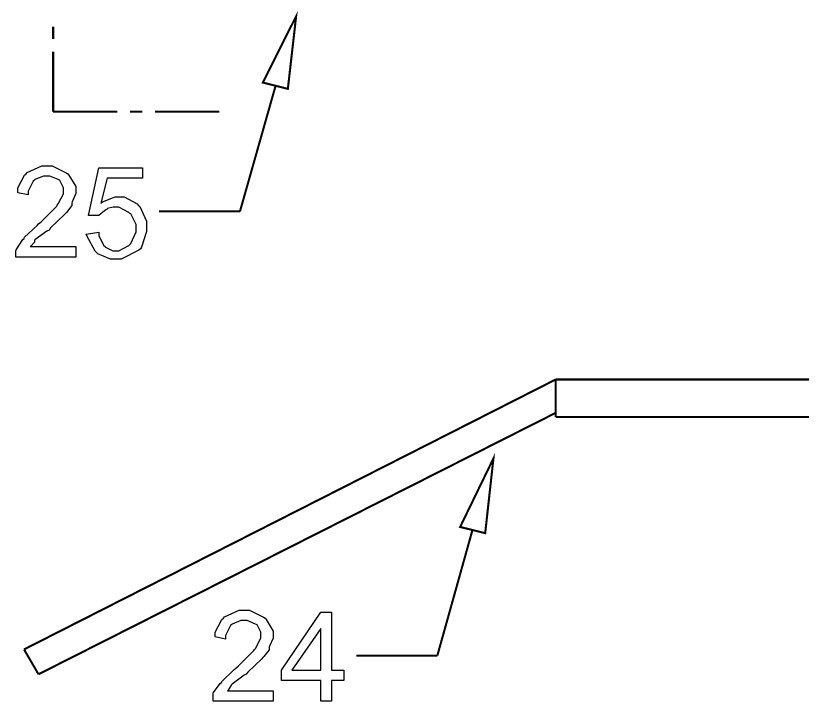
# Model space of a CAD drawing. Extents: x 219 to 1226, y 175 to 465.
# Drawn here: x 926.58 to 942.64, y 275.05 to 289.05 of the extents above; entities that cross this region are included whole.
import ezdxf

# ---------------------------------------------------------------- set-up
doc = ezdxf.new("R2010")
doc.units = 0
doc.header["$MEASUREMENT"] = 0
for name, color, linetype in [('C00-00-00-BLACK', 7, 'Continuous'), ('C00-7E-FF', 150, 'Continuous'), ('CFF-7E-00', 30, 'Continuous')]:
    doc.layers.add(name, color=color, linetype=linetype)

msp = doc.modelspace()

# ---------------------------------------------------------------- linework, layer by layer
at = {"layer": 'C00-00-00-BLACK', "const_width": 0.0423}
for points in [[(927.344, 288.825), (927.344, 288.572)], [(927.344, 288.317), (927.344, 287.087)], [(927.344, 287.087), (928.656, 287.087)], [(928.912, 287.087), (929.167, 287.087)], [(929.421, 287.087), (930.735, 287.087)], [(926.749, 276.109), (937.606, 281.621)], [(957.369, 281.621), (937.606, 281.621)], [(937.606, 281.621), (937.606, 280.856)], [(937.606, 280.94), (927.045, 275.602)], [(937.606, 280.856), (957.369, 280.856)], [(927.045, 275.602), (926.749, 276.109)]]:
    msp.add_lwpolyline(points, dxfattribs=at)
at = {"layer": 'C00-7E-FF', "const_width": 0.0423}
for points in [[(931.627, 287.683), (932.305, 289.038), (932.136, 287.555), (931.627, 287.683)], [(935.654, 278.61), (936.334, 280.01), (936.165, 278.483), (935.654, 278.61)]]:
    msp.add_lwpolyline(points, close=True, dxfattribs=at)
at = {"layer": 'C00-7E-FF'}
for points in [[(931.627, 287.683), (932.305, 289.038), (932.136, 287.555), (931.627, 287.683)], [(935.654, 278.61), (936.334, 280.01), (936.165, 278.483), (935.654, 278.61)]]:
    msp.add_lwpolyline(points, close=True, dxfattribs=at)
at = {"layer": 'C00-7E-FF', "const_width": 0.0423}
for points in [[(931.88, 287.598), (931.158, 285.052)], [(931.158, 285.052), (929.505, 285.052)], [(935.911, 278.567), (935.188, 275.982)], [(935.188, 275.982), (933.534, 275.982)]]:
    msp.add_lwpolyline(points, dxfattribs=at)
at = {"layer": 'CFF-7E-00'}
for points in [[(927.81, 284.333), (927.81, 284.121), (926.58, 284.121), (926.58, 284.152), (926.58, 284.224), (926.58, 284.248), (926.589, 284.269), (926.727, 284.482), (926.749, 284.502), (926.759, 284.525), (927.014, 284.767), (927.045, 284.799), (927.098, 284.841), (927.417, 285.161), (927.428, 285.182), (927.449, 285.204), (927.555, 285.41), (927.555, 285.478), (927.555, 285.532), (927.481, 285.681), (927.471, 285.69), (927.449, 285.701), (927.273, 285.774), (927.215, 285.774), (927.15, 285.774), (926.969, 285.701), (926.96, 285.69), (926.938, 285.67), (926.833, 285.463), (926.833, 285.394), (926.621, 285.435), (926.621, 285.532), (926.759, 285.796), (926.791, 285.817), (926.811, 285.849), (927.113, 285.986), (927.215, 285.986), (927.321, 285.986), (927.609, 285.839), (927.641, 285.817), (927.661, 285.796), (927.81, 285.558), (927.81, 285.478), (927.81, 285.415), (927.734, 285.247), (927.725, 285.224), (927.725, 285.171), (927.619, 285.031), (927.598, 285.01), (927.576, 284.989), (927.291, 284.715), (927.259, 284.672), (927.215, 284.651), (926.969, 284.471), (926.96, 284.46), (926.96, 284.428), (926.885, 284.344), (926.876, 284.333), (927.81, 284.333)], [(928.021, 284.587), (928.275, 284.629), (928.275, 284.556), (928.381, 284.355), (928.403, 284.333), (928.412, 284.323), (928.563, 284.248), (928.613, 284.248), (928.688, 284.248), (928.89, 284.355), (928.912, 284.376), (928.933, 284.398), (929.039, 284.635), (929.039, 284.713), (929.039, 284.788), (928.933, 285), (928.912, 285.01), (928.89, 285.031), (928.682, 285.139), (928.613, 285.139), (928.571, 285.139), (928.454, 285.109), (928.444, 285.098), (928.422, 285.087), (928.284, 284.979), (928.275, 284.968), (928.064, 284.968), (928.275, 285.944), (929.167, 285.944), (929.167, 285.732), (928.444, 285.732), (928.317, 285.224), (928.349, 285.247), (928.613, 285.351), (928.702, 285.351), (928.796, 285.351), (929.06, 285.204), (929.082, 285.182), (929.114, 285.15), (929.251, 284.855), (929.251, 284.756), (929.251, 284.64), (929.145, 284.322), (929.125, 284.29), (929.093, 284.259), (928.733, 284.078), (928.613, 284.078), (928.518, 284.078), (928.254, 284.186), (928.233, 284.206), (928.202, 284.238), (928.031, 284.555), (928.021, 284.587)], [(931.839, 275.263), (931.839, 275.05), (930.609, 275.05), (930.609, 275.05), (930.609, 275.179), (930.609, 275.22), (930.618, 275.231), (930.756, 275.412), (930.778, 275.432), (930.788, 275.454), (931.043, 275.697), (931.074, 275.729), (931.127, 275.771), (931.444, 276.088), (931.455, 276.109), (931.475, 276.131), (931.584, 276.338), (931.584, 276.405), (931.584, 276.459), (931.507, 276.608), (931.497, 276.618), (931.475, 276.628), (931.302, 276.703), (931.244, 276.703), (931.179, 276.703), (930.999, 276.628), (930.989, 276.618), (930.967, 276.597), (930.862, 276.39), (930.862, 276.321), (930.651, 276.364), (930.651, 276.459), (930.788, 276.723), (930.821, 276.744), (930.842, 276.776), (931.143, 276.914), (931.244, 276.914), (931.35, 276.914), (931.637, 276.766), (931.67, 276.744), (931.69, 276.723), (931.839, 276.485), (931.839, 276.405), (931.839, 276.342), (931.763, 276.174), (931.754, 276.152), (931.754, 276.099), (931.648, 275.963), (931.627, 275.941), (931.605, 275.92), (931.317, 275.645), (931.285, 275.602), (931.243, 275.581), (930.999, 275.4), (930.989, 275.39), (930.978, 275.38), (930.915, 275.274), (930.905, 275.263), (931.839, 275.263)], [(932.812, 275.05), (932.812, 275.475), (932.009, 275.475), (932.009, 275.686), (932.812, 276.871), (933.027, 276.871), (933.027, 275.686), (933.281, 275.686), (933.281, 275.475), (933.027, 275.475), (933.027, 275.05), (932.812, 275.05)], [(932.812, 275.686), (932.812, 276.533), (932.219, 275.686), (932.812, 275.686)]]:
    msp.add_lwpolyline(points, close=True, dxfattribs=at)

doc.saveas('drawing.dxf')
